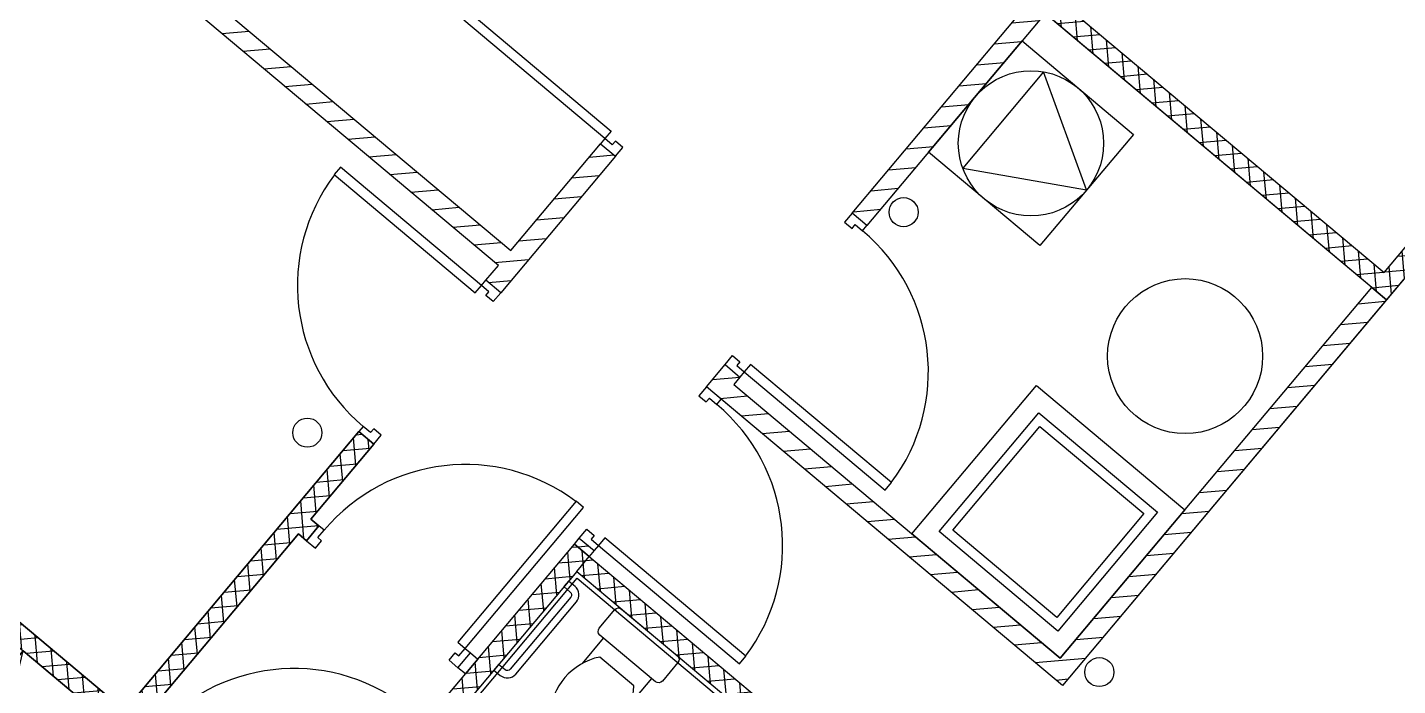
# Model space of a CAD drawing. Header units: millimetres. Extents: x 834140250 to 834644390, y 817877047 to 817987022.
# Drawn here: x 834541298 to 834548369, y 817949333 to 817952732 of the extents above; entities that cross this region are included whole.
import ezdxf

# ---------------------------------------------------------------- set-up
doc = ezdxf.new("R2010")
doc.units = ezdxf.units.MM
doc.header["$LTSCALE"] = 1000
doc.header["$MEASUREMENT"] = 0
doc.linetypes.add('3B52X-MAGP-P-L000_XB$0$HIDDEN2', pattern=[0.1875, 0.125, -0.0625])
doc.layers.get('Defpoints').update_dxf_attribs({"color": 150})
for name, color, linetype in [('3B52X-MAGP-P-L000_XB$0$VPA060_Hatch', 252, 'Continuous'), ('3B52X-MAGP-P-L000_XB$0$VPA060_Hatch FRP', 250, 'Continuous'), ('3B52X-MAGP-P-L000_XB$0$VPA090_Building Line Above', 1, '3B52X-MAGP-P-L000_XB$0$HIDDEN2'), ('3B52X-MAGP-P-L000_XB$0$VPA223_Wall-Block', 6, 'Continuous'), ('3B52X-MAGP-P-L000_XB$0$VPA500_Plinth', 7, 'Continuous')]:
    doc.layers.add(name, color=color, linetype=linetype)
pattern_1 = [(4.999992054675665, (834233018.7811812, 817928326.99301), (-6.536670345245689, 74.71460326333525), []), (94.99999205467563, (834233018.7811812, 817928326.99301), (-74.71460326333525, -6.536670345245689), [])]

# ---------------------------------------------------------------- blocks, each defined once
blk = doc.blocks.new('3B52X-MAGP-P-L000_XB$0$A$C158534F2')
at = {"layer": '3B52X-MAGP-P-L000_XB$0$VPA060_Hatch FRP'}
h = blk.add_hatch(dxfattribs=at)
h.set_pattern_fill('ANSI37', color=256, scale=600)
h.set_pattern_definition(pattern_1)
h.paths.add_polyline_path([(834235336.0554043, 817931290.857001), (834235400.3555692, 817931367.486944), (834237185.2176912, 817929869.7662781), (834242102.5429039, 817935730.0062679), (834242179.1473447, 817935665.7275093), (834237197.543384, 817929728.8830639)])
at = {"layer": '3B52X-MAGP-P-L000_XB$0$VPA060_Hatch FRP', "ltscale": 500}
h = blk.add_hatch(dxfattribs=at)
h.set_pattern_fill('ANSI31', color=256, scale=800, angle=89.9999999942528, style=0)
h.set_pattern_definition([(185.0000000000381, (834235016.6532394, 817941675.8172063), (8.715574274832058, -99.61946980916875), [])])
h.paths.add_polyline_path([(834233797.149766, 817931315.9505645), (834234227.8133633, 817931829.1956896), (834234304.4178438, 817931764.9168983), (834233873.7542465, 817931251.6717731)])
h.paths.add_polyline_path([(834233006.4555035, 817928467.87621), (834233032.1730975, 817928498.5130235), (834233108.771524, 817928434.2393124), (834233083.0539297, 817928403.6024988)])
h.paths.add_polyline_path([(834234440.3379351, 817924653.891417), (834234472.4773155, 817924692.1936389), (834235008.7084256, 817924242.2423122), (834236364.9902825, 817925858.596088), (834236441.5947266, 817925794.3173267), (834235053.1735023, 817924139.6613444), (834235401.723817, 817923847.1928784), (834236790.148659, 817925501.8531717), (834236866.7494988, 817925437.570115), (834235542.6070225, 817923859.5185606), (834236936.8079089, 817922689.6451117), (834236872.529148, 817922613.0406674), (834236393.751371, 817923014.7829216), (834236364.8259267, 817922980.3109232), (834236288.2214828, 817923044.5896839), (834236317.1469275, 817923079.061683), (834235053.1735023, 817924139.6613442), (834235024.2480472, 817924105.1893295), (834234947.6436031, 817924169.4680904), (834234976.5690444, 817924203.9400904)])
h.paths.add_polyline_path([(834235545.8018146, 817922159.8083731), (834235632.5781232, 817922263.2243506), (834235709.1825663, 817922198.9455906), (834235686.6850001, 817922172.1340337), (834237877.5721073, 817920333.7614701), (834238803.1905969, 817921436.8706261), (834239186.2128167, 817921115.4768231), (834240356.0819379, 817922509.6725518), (834240432.6863822, 817922445.3937905), (834239198.5384995, 817920974.5936177), (834238815.5162786, 817921295.987422), (834237889.8978096, 817920192.8782878), (834238387.826699, 817919775.0663435), (834238452.1054604, 817919851.670788), (834238605.3070736, 817919723.1045939), (834238541.03457, 817919646.5096724)])
h.paths.add_polyline_path([(834234497.2581493, 817931994.7349479), (834234561.5369036, 817932071.3393952), (834234618.9902457, 817932023.1303185), (834234554.711485, 817931946.5258745)])
h.paths.add_polyline_path([(834233053.9699291, 817925490.8404725), (834234435.9610692, 817927137.8333787), (834234512.5655066, 817927073.5546235), (834233130.5743665, 817925426.5617173)])
h.paths.add_polyline_path([(834232614.420525, 817929906.4288176), (834230316.2871919, 817931834.7916498), (834230380.5659522, 817931911.3960941), (834232678.69928, 817929983.0332681), (834233141.5062666, 817930534.585345), (834233218.1107149, 817930470.3065888), (834232626.7462034, 817929765.545619), (834232550.1417586, 817929829.82438)])
h.paths.add_polyline_path([(834234439.8718854, 817930176.1554548), (834235359.0580978, 817931271.598926), (834235435.662591, 817931207.320124), (834234516.4763786, 817930111.8766528)])
h.paths.add_polyline_path([(834233687.8104262, 817929279.8834186), (834233784.2285699, 817929394.7900838), (834233860.833018, 817929330.5113275), (834233828.6936322, 817929292.2091019), (834235513.9623824, 817927878.100713), (834237120.960367, 817929793.1873811), (834237197.5648215, 817929728.9086119), (834235526.322059, 817927737.1990366)])
at = {"layer": '3B52X-MAGP-P-L000_XB$0$VPA060_Hatch FRP'}
h = blk.add_hatch(dxfattribs=at)
h.set_pattern_fill('ANSI37', color=256, scale=600)
h.set_pattern_definition(pattern_1)
h.paths.add_polyline_path([(834230804.7945223, 817927508.6633809), (834228407.0754743, 817929520.5886286), (834228342.7967781, 817929443.9842633), (834230162.1523238, 817927917.3636876), (834230740.515824, 817927432.0590112)])
h = blk.add_hatch(dxfattribs=at)
h.set_pattern_fill('ANSI37', color=256, scale=600)
h.set_pattern_definition(pattern_1)
h.paths.add_polyline_path([(834231646.4951588, 817928597.3279117), (834231688.6275363, 817928561.9745189), (834231624.3487774, 817928485.3700722), (834231582.2163258, 817928520.7233813), (834230762.6621562, 817927544.016695), (834230686.0577512, 817927608.2955668), (834231894.4983844, 817929048.4590471), (834231970.2850876, 817928983.2056246)])
h = blk.add_hatch(dxfattribs=at)
h.set_pattern_fill('ANSI37', color=256, scale=600)
h.set_pattern_definition(pattern_1)
h.paths.add_polyline_path([(834233018.7812117, 817928326.9930462), (834233016.5192794, 817928324.2968937), (834232939.9148439, 817928388.5756466), (834233006.4555362, 817928467.8762386), (834234500.2419659, 817927214.4406023), (834234667.3676457, 817927413.6132319), (834240765.0811081, 817922297.0251137), (834240700.8070942, 817922220.4262092), (834234679.6986214, 817927272.7361062), (834234512.5677615, 817927073.5573031)])
h = blk.add_hatch(dxfattribs=at)
h.set_pattern_fill('ANSI37', color=256, scale=600)
h.set_pattern_definition(pattern_1)
h.paths.add_polyline_path([(834233018.7812169, 817928326.9930521), (834232942.1770322, 817928391.2716134), (834231560.184718, 817926744.2777917), (834231636.7889026, 817926679.9992305)])
blk = doc.blocks.new('3B52X-MAGP-P-L000_XB$0$_WC-1')
for p, q in [((-162.5, -370.2496996971895), (-162.5, -200)), ((162.5, -370.2496996971895), (162.5, -200))]:
    blk.add_line(p, q)
for points in [[(187.5, -200), (-187.5, -200, -0.4142135623730951), (-212.5, -175), (-212.5, -50, -0.4142135623730942), (-187.5, -25), (187.5, -25, -0.4142135623730964), (212.5, -50), (212.5, -175, -0.4142135623730938)], [(120.1605160990729, -683.1296087594746, 0.3394182306490656), (115.1284740986884, -287.5), (-115.1284740986884, -287.5, 0.3394182306490657), (-120.1605160990729, -683.1296087594746, 0.5011165229928942)]]:
    blk.add_lwpolyline(points, format="xyb", close=True)
blk = doc.blocks.new('GFA_GF')
at = {"layer": '3B52X-MAGP-P-L000_XB$0$VPA060_Hatch'}
h = blk.add_hatch(dxfattribs=at)
h.set_pattern_fill('AR-CONC', color=253, scale=20, style=0)
h.set_pattern_definition([(49.99999999999999, (834399403.5779446, 817920156.1772425), (143.4520365201507, -12.55042699651902), [15, -165]), (355, (834399403.5779446, 817920156.1772425), (-27.7502667226, 150.4384267400024), [12, -132]), (100.4514, (834399415.5322806, 817920155.1313746), (115.7018763428043, 137.8879084121907), [12.748038, -140.2284224]), (46.18420000000002, (834399403.5779446, 817920196.1772425), (213.4482097251289, -33.10380286580362), [22.49999999999999, -247.4999999999999]), (96.6356, (834399421.3652936, 817920193.418581), (186.9325411097407, 194.8235741800883), [19.1220576, -210.3426]), (351.1842, (834399403.5779446, 817920196.1772425), (186.9323890267254, 194.8237201850649), [18, -198]), (21, (834399423.5779446, 817920186.1772425), (119.3814104236923, -80.52377813306776), [15, -165]), (326.0000000000001, (834399423.5779446, 817920186.1772425), (48.66306638431634, 145.0300090093706), [12, -132]), (71.4514, (834399433.5263911, 817920179.4669213), (168.044525716298, 64.50609934199048), [12.748038, -140.2284224]), (37.50000000000001, (834399403.5779446, 817920156.1772425), (2.431971063458134, 66.5787707662623), [0, -130.4, 0, -134, 0, -132.5]), (7.499999999999999, (834399403.5779446, 817920156.1772425), (52.61390748842972, 78.88234237647205), [0, -76.39999999999999, 0, -127.4, 0, -50.5]), (327.5, (834399358.9779447, 817920156.1772425), (106.7644872344818, -4.510974346875951), [0, -50, 0, -156, 0, -207]), (317.5, (834399338.9779447, 817920156.1772425), (116.6372338684772, 20.02099646646354), [0, -65, 0, -103.6, 0, -147])])
edge = h.paths.add_edge_path(flags=17)
edge.add_line((4669.99081492424, 6400.000000119209), (4375.864941716194, 6400.000000119209))
edge.add_line((4375.864941716194, 6400.000000119209), (4812.102622866631, 6033.953103899956))
edge.add_arc((8418.747860908508, 7644.784747481346), 3950.021323620073, 198.3688839907443, 204.066914657053, ccw=False)
edge = h.paths.add_edge_path()
edge.add_line((4812.102622866631, 6033.953103899956), (4375.864941716194, 6400.000000119209))
edge.add_line((4375.864941716194, 6400.000000119209), (4355.106813549995, 6400.000000119209))
edge.add_arc((8418.716197490692, 7644.763788342476), 4249.983307464022, 197.0308606786462, 218.098155601729)
edge.add_line((5074.171074867249, 5022.479281187057), (5306.47010576725, 5212.420541405678))
edge.add_arc((8418.747861385345, 7644.784748315811), 3950.021324394689, 204.0669146652843, 218.00898794895, ccw=False)
edge = h.paths.add_edge_path()
edge.add_line((14758.72696197033, 20234.85090553761), (15690.76899850368, 21345.61535251141))
edge.add_line((15690.76899850368, 21345.61535251141), (15920.58233129978, 21152.77907001972))
edge.add_line((15920.58233129978, 21152.77907001972), (14988.54029262066, 20042.01462078094))
edge.add_line((14988.54029262066, 20042.01462078094), (17301.99451732635, 18100.79604828358))
edge.add_line((17301.99451732635, 18100.79604828358), (18105.47902500629, 19058.35159659386))
edge.add_line((18105.47902500629, 19058.35159659386), (18335.2923579216, 18865.51531362534))
edge.add_line((18335.2923579216, 18865.51531362534), (16874.3315615654, 17124.41003656387))
edge.add_arc((19950.00000035763, 14543.61778283119), 4015.000000287576, 139.9999999877726, 179.9999999982988)
edge.add_line((15935, 14543.6177829504), (15935, 7999.999999523163))
edge.add_line((15935, 7999.999999523163), (15635, 7999.999999523163))
edge.add_line((15635, 7999.999999523163), (15635, 10999.99999952316))
edge.add_line((15635, 10999.99999952316), (15635, 11299.99999952316))
edge.add_line((15635, 11299.99999952316), (15635, 13971.4147452116))
edge.add_line((15635, 13971.4147452116), (14815.96099662781, 13971.4147452116))
edge.add_line((14815.96099662781, 13971.4147452116), (13053.97842180729, 17021.24373209476))
edge.add_arc((25735.29270875454, -4928.856331706047), 25350.00246262712, 120.0164774375186, 144.0164626531961)
edge.add_arc((8418.749066114426, 7644.785106897354), 3950.022491852898, 144.0168895969588, 198.3688838593637)
edge.add_line((4669.990908622742, 6400), (1577.308505892754, 6400.000000476837))
edge.add_arc((-2300.171882510185, 4785.405402541161), 4200.210694492894, 22.60699317670514, 49.99999998959423)
edge.add_line((399.6715105772018, 8002.953464508057), (-9595.549460887909, 16389.93964958191))
edge.add_line((-9595.549460887909, 16389.93964958191), (-9338.441015601158, 16696.35462939739))
edge.add_line((-9338.441015601158, 16696.35462939739), (-8765.843454003334, 16215.8885768652))
edge.add_line((-8765.843454003334, 16215.8885768652), (-8894.398885726929, 16062.6820756197))
edge.add_line((-8894.398885726929, 16062.6820756197), (-5387.807707905769, 13120.30660033226))
edge.add_line((-5387.807707905769, 13120.30660033226), (-5018.204831361771, 13560.78215587139))
edge.add_line((-5018.204831361771, 13560.78215587139), (-4864.995942115784, 13432.22463333607))
edge.add_line((-4864.995942115784, 13432.22463333607), (-5234.59881734848, 12991.74907898903))
edge.add_line((-5234.59881734848, 12991.74907898903), (-3549.301043510437, 11577.61633789539))
edge.add_line((-3549.301043510437, 11577.61633789539), (-3115.419398188591, 12094.69632971287))
edge.add_line((-3115.419398188591, 12094.69632971287), (-2962.210518836975, 11966.13881409168))
edge.add_line((-2962.210518836975, 11966.13881409168), (-3396.092154622078, 11449.0588157177))
edge.add_line((-3396.092154622078, 11449.0588157177), (-3281.192103862762, 11352.62340319157))
edge.add_line((-3281.192103862762, 11352.62340319157), (-3120.487859845161, 11544.14607441425))
edge.add_line((-3120.487859845161, 11544.14607441425), (-2507.652151584625, 11029.91617846489))
edge.add_line((-2507.652151584625, 11029.91617846489), (-2668.352561712265, 10838.40078175068))
edge.add_line((-2668.352561712265, 10838.40078175068), (528.2290325164795, 8156.162353157997))
edge.add_arc((-2446.506817698479, 4671.498859405518), 4581.695433269801, 26.278853227204877, 49.513768639956595, ccw=False)
edge.add_line((1661.669927000999, 6700), (4275.070816159248, 6700))
edge.add_arc((8418.750927686691, 7644.785138964653), 4250.02397940018, 144.0168745552077, 192.8442255567613, ccw=False)
edge.add_arc((25735.29270875454, -4928.856331706047), 25650.00246259042, 119.34633505658181, 144.0164626532238, ccw=False)
edge.add_line((13164.54626882076, 17429.56401216984), (14989.10889220238, 14271.4147452116))
edge.add_line((14989.10889220238, 14271.4147452116), (15635, 14271.4147452116))
edge.add_line((15635, 14271.4147452116), (15635.00000023842, 14543.6177829504))
edge.add_arc((19950.00000059605, 14543.6177829504), 4315.000000357628, 139.9999999910598, 180, ccw=False)
edge.add_line((16644.51822865009, 17317.24631953239), (17109.15823471546, 17870.98271584511))
edge.add_line((17109.15823471546, 17870.98271584511), (14565.89067590237, 20005.03756964207))
edge.add_line((14565.89067590237, 20005.03756964207), (14758.72696197033, 20234.85090553761))
at = {"color": 253, "ltscale": 500}
blk.add_lwpolyline([(-1021.323757052422, 23815.7846364975), (-957.0235921144485, 23892.41457951069), (827.8599954843521, 22394.71950018406), (5745.185208201408, 28254.9594899416), (5821.789649009705, 28190.68073129654), (840.1856882572174, 22253.83628594875)], close=True, dxfattribs=at)
at = {"layer": '3B52X-MAGP-P-L000_XB$0$VPA090_Building Line Above', "color": 253}
blk.add_lwpolyline([(-15508.87054622173, 18871.53141772747), (-15299.96457159519, 19120.49586248398), (-15146.79868924618, 18991.88708937168), (-1375.031600356102, 35404.44090116024), (-1528.240049958229, 35532.99803853035), (-1319.334077835083, 35781.96248185635), (14200.73636507988, 22759.07862305641, 0.4142135615605079), (14658.60678160191, 22799.13709306717, -1.340208180360775e-05), (16707.15731847286, 25240.37164461613, 0.3640005916453452)], format="xyb", dxfattribs=at)
at = {"layer": '3B52X-MAGP-P-L000_XB$0$VPA223_Wall-Block', "color": 253}
for points in [[(763.6026723384857, 22318.14060389996), (763.6026722192764, 22318.14060389996), (-921.6951048374176, 23732.27334618568), (-921.6951048374176, 23732.27334618568), (-1840.881366848946, 22636.8299164772), (-1917.485810279846, 22701.10867679119), (-998.2995485067368, 23796.55210626125), (-1021.280921339989, 23815.83568572998), (-1021.280921459198, 23815.83568572998), (-957.0021604299545, 23892.44013023376), (827.8814330101013, 22394.74504828453), (5745.206642150879, 28254.98504006863), (5821.811086416245, 28190.70627915859), (-831.0356366634369, 20262.15225863457)], [(-7969.433332562447, 22061.61154150963), (-8046.037776827812, 22125.89030265808), (-4311.441764950752, 26576.60851836205), (-5786.077318072319, 27813.97466719151), (-5721.798557043076, 27890.57911169529), (-2332.051895618439, 25046.24394094944), (-2396.330656766891, 24969.63949644566), (-4234.837322473526, 26512.32975924015), (-5976.791743516922, 24436.34931588173), (-3678.658409833908, 22507.98648393154), (-3215.851335406303, 23059.53848683834), (-3139.246890902519, 22995.25972604752), (-3730.611487030983, 22290.49883449078), (-3807.215931534767, 22354.77759540081), (-3742.937170743942, 22431.38203954697), (-6041.07050383091, 24359.74487137794), (-7969.433332443237, 22061.61154139042)]]:
    blk.add_lwpolyline(points, dxfattribs=at)
at = {"layer": '3B52X-MAGP-P-L000_XB$0$VPA500_Plinth', "color": 253}
for p, q in [((-4685.34906578064, 19208.03212165833), (-3335.495123744011, 20816.72539496422)), ((-3335.495123744011, 20816.72539496422), (-1956.579081058502, 19659.67306435108))]:
    blk.add_line(p, q, dxfattribs=at)
for points in [[(-1917.485810279846, 22701.10867679119), (-998.2995978593826, 23796.5521479845), (-921.6951047182083, 23732.27334606647), (-1840.881317138672, 22636.82987487316)], [(-3161.214388489723, 23124.65226483345), (-3193.353771328926, 23086.35004460812), (-3921.095955252647, 23696.99831795692), (-3888.956572532654, 23735.30053818226)], [(-1522.897377729416, 23015.78838443756), (-1040.80667090416, 23590.32171726227), (-466.2733384370804, 23108.23101019859), (-948.3640456199646, 22533.6976776123)], [(-1522.897377610207, 23015.7883849144), (-1040.806670308113, 23590.32171726227), (-466.2733384370804, 23108.2310103178), (-948.3640457391739, 22533.69767796993)], [(-707.3185194730759, 22820.96454918385), (-929.4675559997559, 23431.31265151501), (-1346.969999194145, 22933.7518914938)], [(-3861.852881908417, 22289.66381371021), (-3829.713503837585, 22327.96603786945), (-4557.455762028694, 22938.61422264576), (-4589.595140099525, 22900.31199860573)], [(-2669.547269463539, 21804.83664059639), (-2573.129125833511, 21919.74330580235), (-2496.524677753448, 21855.46454954147), (-2528.664063453674, 21817.16232395172), (-843.3953132629395, 20403.05393505096), (763.6026712656021, 22318.1406031847), (840.2071257829666, 22253.86183393002), (-831.0356366634369, 20262.15225863457)], [(-6195.205430626869, 20442.31683039665), (-6709.435519099236, 19829.48128390312), (-6786.039964795113, 19893.76004326344), (-6271.809874892235, 20506.59559130669), (-8014.560981273651, 21968.93740952015), (-7950.282221317291, 22045.54185092449), (-5671.300004601479, 20133.24870598316), (-4462.859254717827, 21573.41222131252), (-4386.254809856415, 21509.1334605217), (-4710.862596869469, 21122.28105139732), (-4668.730157017708, 21086.92773890495), (-4733.008917927742, 21010.32329416275), (-4775.14136326313, 21045.67661130428), (-5594.695571422577, 20068.96994376183), (-5552.563142299652, 20033.61664021015), (-5616.841903209686, 19957.01219582558), (-5735.578771114349, 20056.6442553997), (-5735.578765511513, 20056.64426195621)], [(-2441.887734770775, 21920.57833039761), (-2474.027112960815, 21882.27610635757), (-1746.28485584259, 21271.62792026997), (-1714.14547765255, 21309.93014431)], [(-1609.439756631851, 21045.84154558182), (-966.652146935463, 21811.88598883152), (-200.6077033281326, 21169.09837853909), (-843.3953132629395, 20403.05393517017)], [(-1609.439756393433, 21045.84154593945), (-966.6521468162537, 21811.88598895073), (-200.6077032089233, 21169.0983787775), (-843.3953127861023, 20403.05393576622)], [(-1468.556551575661, 21058.1672283411), (-954.3264634609222, 21671.00278353691), (-341.4909089803696, 21156.77269542217), (-855.7209964990616, 20543.9371407032)], [(-1398.114948749542, 21064.33007025719), (-948.1636219024658, 21600.56118071079), (-411.932511806488, 21150.60985338688), (-861.8838382959366, 20614.37874317169)], [(-3952.478601932526, 20485.92132496834), (-3914.176379799843, 20453.78194451332), (-3303.528151750565, 21181.52416646481), (-3341.830374002457, 21213.66354680061)], [(-3248.586204409599, 20959.1925624609), (-3274.297761440277, 20928.55068325996), (-3350.902186751366, 20992.82942831516), (-3325.190629720688, 21023.4713075161)], [(-3350.902192234993, 20992.82943201065), (-3325.184598207474, 21023.46624553204), (-3248.586171746254, 20959.19253444672), (-3274.303766012192, 20928.55572080612)], [(-3193.949238777161, 21024.30633187294), (-3226.088616967201, 20986.00410783291), (-2498.346359848976, 20375.3559217453), (-2466.206981658936, 20413.65814578533)], [(-3951.643558979034, 20354.68004095554), (-3887.364797949791, 20431.2844851017), (-3849.062527537346, 20399.14506351948), (-3913.341288685799, 20322.54061901569)]]:
    blk.add_lwpolyline(points, close=True, dxfattribs=at)
for points in [[(-3139.246898889542, 22995.25972485542), (-3100.679639577866, 23041.22238910198), (-3138.98185968399, 23073.36177194118), (-3155.051551103592, 23054.21066176891), (-3193.353771328926, 23086.35004460812), (-3215.85133934021, 23059.53849041462)], [(-1917.485810279846, 22701.10867679119), (-1956.053064107895, 22655.14600789547), (-1917.750840067863, 22623.00662970543), (-1901.681150913239, 22642.15774166584), (-1863.378926873207, 22610.0183634758), (-1840.881362080574, 22636.8299202919)], [(-3730.61149084568, 22290.49883842468), (-3769.178744673729, 22244.53616952896), (-3807.48096871376, 22276.67554759979), (-3791.411279678345, 22295.82665967941), (-3829.713503837585, 22327.96603786945), (-3807.215939044952, 22354.77759468555)], [(-831.03564286232, 20262.15226376057), (-831.0405926704407, 20262.14636480808), (-2592.948823332787, 21740.56291353703), (-2592.942825078964, 21740.55787968636), (-2669.547269463539, 21804.8366407156), (-2573.129125833511, 21919.74330604076), (-2496.524681329727, 21855.46454524994), (-2528.664063453674, 21817.16232395172), (-843.3662884235382, 20403.0295804739), (763.6026712656021, 22318.1406031847)], [(763.581233382225, 22318.11505520344), (840.1856883764267, 22253.83628582954)], [(-6195.20537173748, 20442.31690979004), (-5616.841838598251, 19957.01227283478), (-5552.563078522682, 20033.61671638489), (-5594.695511341095, 20068.97002637386), (-4775.141301751137, 21045.67669343948), (-4733.008853435516, 21010.32337129116), (-4668.730093479156, 21086.92781484127), (-4710.862536787987, 21122.28113377094), (-4386.254704236984, 21509.13350665569), (-4462.859194397926, 21573.41230392456), (-5671.299944400787, 20133.24878883362), (-7950.282122135162, 22045.54197800159), (-8014.56092107296, 21968.93748831749), (-6195.20537173748, 20442.31690979004)], [(-2573.129125833511, 21919.74330592155), (-2534.561872005463, 21965.70597481728), (-2496.259647965431, 21933.56659662724), (-2512.329337000847, 21914.41548454762), (-2474.027112960815, 21882.27610635757), (-2496.524677753448, 21855.46454954147)], [(-2669.547314286232, 21804.83667826653), (-2708.114568114281, 21758.8740093708), (-2669.812344074249, 21726.73463118076), (-2653.742654919624, 21745.88574314117), (-2615.440430879593, 21713.74636495113), (-2592.94286608696, 21740.55792176723)], [(-4386.254805088043, 21509.13346648216), (-4347.687551259995, 21555.09613537788), (-4385.989775419235, 21587.23551356792), (-4402.059464454651, 21568.0844014883), (-4440.361688613892, 21600.22377967834), (-4462.859253287315, 21573.41222274303)], [(-4733.008918166161, 21010.32329440117), (-4687.046251416206, 20971.75603795052), (-4654.906871080399, 21010.0582600832), (-4674.057982087135, 21026.12795031071), (-4641.918601751328, 21064.4301725626), (-4668.730157256126, 21086.92773878574)], [(-3325.190629839897, 21023.47130739689), (-3286.623376011848, 21069.43397629261), (-3248.321151971817, 21037.29459810257), (-3264.390841007233, 21018.14348602295), (-3226.088616967201, 20986.00410783291), (-3248.586181759834, 20959.19255101681)], [(-4861.451743364334, 19192.62656545639), (-3350.902186393738, 20992.82942843437)], [(-3350.902186751366, 20992.82942807674), (-1857.115748286247, 19739.39377856255), (-1689.997685432434, 19938.55735433102)], [(-3338.576514363289, 20851.94623208046), (-3274.297725081444, 20928.55071020126)], [(-3338.576514363289, 20851.94623208046), (-3274.297753691673, 20928.55067610741)], [(-3338.576514482498, 20851.94623208046), (-4720.568557143211, 19204.95226323605)], [(-3338.576514363289, 20851.94623208046), (-1844.789964437485, 19598.51048898697)], [(-6403.017741322517, 19572.36623573303), (-6195.205430865288, 20442.31683409214), (-5888.787653565407, 20185.20179021358), (-6403.017741322517, 19572.36623573303), (-6709.435518622398, 19829.48127961159), (-6195.205430865288, 20442.31683409214)], [(-3951.643585085869, 20354.67993378639), (-3997.606251716614, 20393.24719023705), (-3965.466871261597, 20431.54941248894), (-3946.31576025486, 20415.47972226143), (-3914.176379799843, 20453.78194451332), (-3887.364824295044, 20431.28437817097)], [(-3913.341354250908, 20322.54054653645), (-3951.643585324287, 20354.67993319035), (-3887.364824533463, 20431.28437769413), (-3849.062594294548, 20399.14499080181)]]:
    blk.add_lwpolyline(points, dxfattribs=at)
blk.add_lwpolyline([(-3404.783649563789, 20773.04375958443), (-3371.843742012978, 20745.40388774872, -0.414213562373095), (-3369.5018658638, 20718.63607859612), (-3681.89669585228, 20346.33852267265, -0.414213562373095), (-3708.664505004883, 20343.99664604664), (-3741.604412078857, 20371.63651788235), (-3766.030345320702, 20342.52683269978), (-3733.090438008308, 20314.88696062565, 0.414213562373095), (-3652.78701031208, 20321.91258907318), (-3340.39218044281, 20694.21014499664, 0.414213562373095), (-3347.417808771133, 20774.51357316971), (-3380.357716202736, 20802.15344500542)], format="xyb", close=True, dxfattribs=at)
for centre, radius in [((-994.5853582620621, 23062.00969743729), 374.9999999999907), ((-1651.789089798927, 22706.60893285275), 74.99999999999999), ((-199.1703151464462, 21963.23842942715), 399.9999999999998), ((-4728.555976271629, 21567.91197025776), 75), ((-641.9373351335526, 20331.91616761684), 74.99999999999999)]:
    blk.add_circle(centre, radius, dxfattribs=at)
for centre, start, end in [((-3829.713503837585, 22327.96603786945), 143.0169683926333, 230.0000034931815), ((-2474.027112960815, 21882.27610635757), 323.0169683926333, 50.00000349318146), ((-3226.088616967201, 20986.00410783291), 323.0169683926333, 50.00000349318146), ((-3914.176379799843, 20453.78194451332), 53.01695882768951, 140.0000034931815), ((-4798.009364724159, 19400.47084617615), 53.01695882768951, 140.0000034931815)]:
    blk.add_arc(centre, 950, start, end, dxfattribs=at)
at = {"layer": 'Defpoints', "color": 253, "ltscale": 500}
blk.add_lwpolyline([(-3742.937170743942, 22431.38203966618), (-6041.07050383091, 24359.74487185478), (-5976.791743516922, 24436.34931612015), (-3678.658415675163, 22507.98649013042), (-3215.851429104805, 23059.53856706619), (-3139.246980786324, 22995.25981080532), (-3730.611492276192, 22290.49884104729), (-3807.215937137604, 22354.77760207653), (-3742.937176465988, 22431.38204598427)], dxfattribs=at)
at = {"layer": '3B52X-MAGP-P-L000_XB$0$VPA060_Hatch', "color": 253}
blk.add_blockref('3B52X-MAGP-P-L000_XB$0$A$C158534F2', (-834236357.3576926, -817907475.0467806), dxfattribs=at)
at = {"layer": '3B52X-MAGP-P-L000_XB$0$VPA500_Plinth', "color": 253, "extrusion": (0, 0, -1), "xscale": -1, "zscale": -1, "rotation": 40.00000677107516}
blk.add_blockref('3B52X-MAGP-P-L000_XB$0$_WC-1', (2946.986633181572, 20555.99848997593), dxfattribs=at)

msp = doc.modelspace()

# ---------------------------------------------------------------- block references
msp.add_blockref('GFA_GF', (834547471.4334934, 817929071.0960406))

doc.saveas('drawing.dxf')
